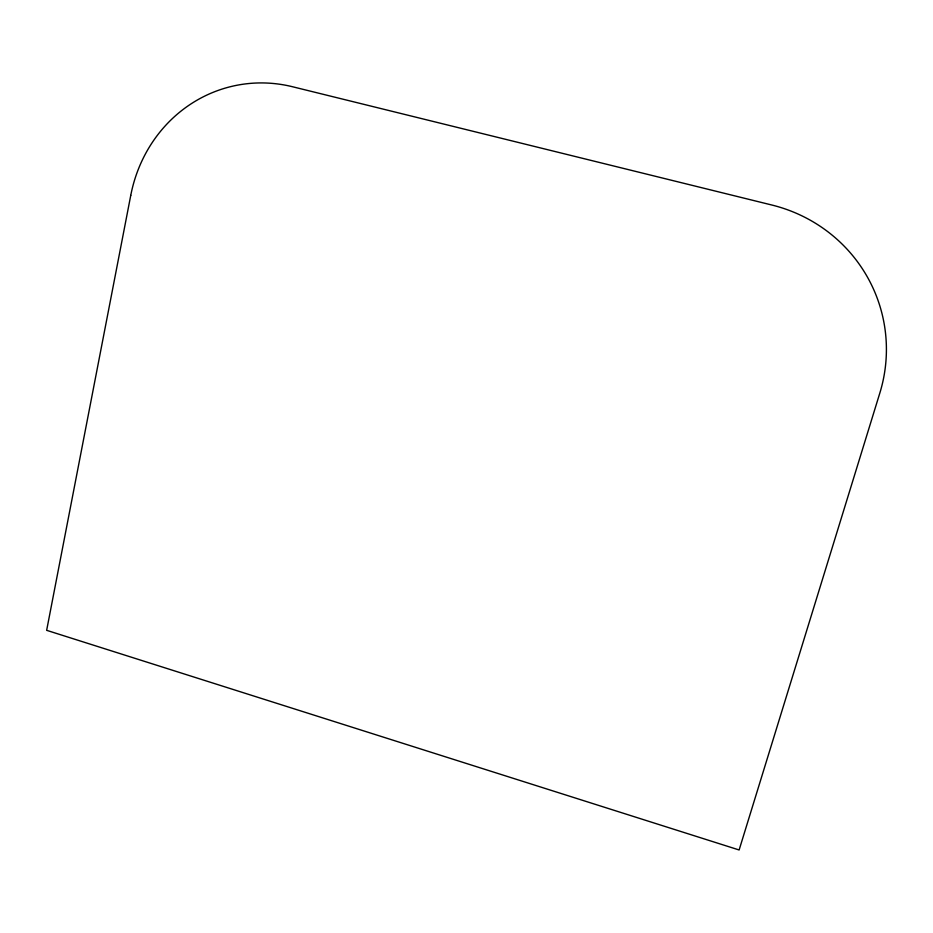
<?xml version="1.0" encoding="UTF-8"?>
<svg xmlns="http://www.w3.org/2000/svg" width="933" height="933" viewBox="0 0 933 933"><rect width="100%" height="100%" fill="white"/><g stroke="black" fill="none" stroke-linecap="round" stroke-linejoin="round"><path stroke-width="1.4" d="M130.748 195.417L46.65 630.323L739.123 849.975L879.819 393.096A153.735 150.318 -14.5 0 0 771.883 205.027L292.495 86.734A145.163 136.253 78.8 0 0 130.748 195.417"/></g></svg>
